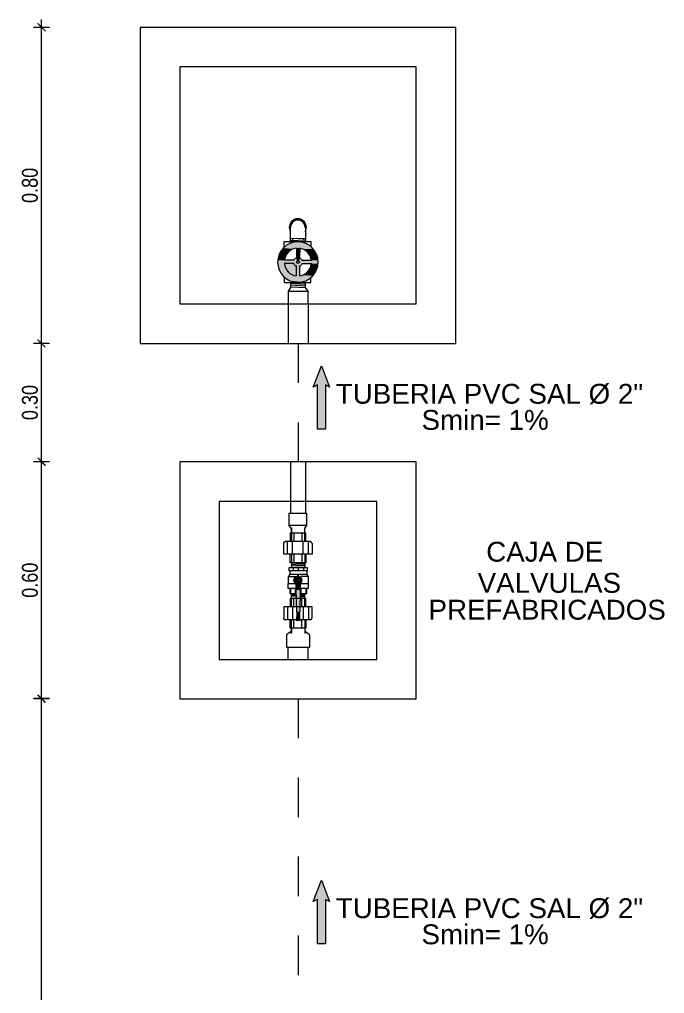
# Model space of a CAD drawing. Header units: metres. Extents: x 0 to 1935, y 0 to 1529.
# Drawn here: x 1866.253 to 1867.889, y 1484.263 to 1486.731 of the extents above; entities that cross this region are included whole.
import ezdxf

# ---------------------------------------------------------------- set-up
doc = ezdxf.new("R2010")
doc.units = ezdxf.units.M
doc.header["$LTSCALE"] = 0.005
doc.linetypes.add('ACAD_ISO03W100', pattern=[30, 12, -18])
doc.linetypes.add('TRAZO_Y_PUNTOX2', pattern=[50.8, 25.4, -12.7, 0, -12.7])
doc.layers.add('-Acero techos', color=252, linetype='Continuous', lineweight=13)
doc.layers.add('FIC-2ES_LINEA DESAGUE', color=6, linetype='TRAZO_Y_PUNTOX2', lineweight=30)
for name, color, linetype in [('A_50_CotasExter', 7, 'Continuous'), ('PDF_Solid Fills', 7, 'Continuous'), ('PDF_Text', 7, 'Continuous')]:
    doc.layers.add(name, color=color, linetype=linetype)
doc.layers.add('PDF_Geometry', color=9, linetype='Continuous', true_color=0x808080)
doc.styles.add('-Arial Narrow', font='ARIALN.TTF')
doc.styles.add('PDF Arial-BoldMT', font='arial.ttf')
doc.dimstyles.new('Esc 1_20n', dxfattribs={"dimscale": 0.02, "dimtxt": 2, "dimasz": 1, "dimexe": 1, "dimexo": 1, "dimgap": 0.45, "dimtad": 1, "dimtoh": 1, "dimzin": 3, "dimdsep": 46, "dimtxsty": '-Arial Narrow', "dimblk": 'ARCHTICK', "dimcen": 1, "dimdle": 1, "dimclrd": 252, "dimclre": 252, "dimclrt": 252, "dimadec": 0, "dimazin": 0, "dimtfac": 1, "dimtix": 1, "dimtmove": 1, "dimatfit": 2, "dimldrblk": 'ARCHTICK', "dimfxl": 1, "dimfxlon": 1, "dimtolj": 2, "dimlwd": 5, "dimlwe": 5, "dimarcsym": 0})

# ---------------------------------------------------------------- blocks, each defined once
blk = doc.blocks.new('_ArchTick')
at = {"color": 0, "linetype": 'ByBlock', "const_width": 0.15}
blk.add_lwpolyline([(-0.5, -0.5), (0.5, 0.5)], dxfattribs=at)
blk = doc.blocks.new('*D271')
at = {"layer": 'A_50_CotasExter', "color": 252, "lineweight": 5, "ltscale": 0.005, "transparency": 16777216}
for p, q in [((1866.3291, 1485.0101), (1866.2891, 1485.0101)), ((1866.3085, 1482.988), (1866.3091, 1485.0301)), ((1866.3286, 1483.008), (1866.2886, 1483.008))]:
    blk.add_line(p, q, dxfattribs=at)
at = {"layer": 'Defpoints', "color": 0, "ltscale": 0.005, "transparency": 16777216}
for p in [(1866.3091, 1485.0101), (1866.9593, 1485.0099), (1866.9588, 1483.0079)]:
    blk.add_point(p, dxfattribs=at)
at = {"layer": 'A_50_CotasExter', "color": 252, "lineweight": 5, "ltscale": 0.005, "transparency": 16777216, "xscale": 0.02, "yscale": 0.02, "zscale": 0.02}
for p, rotation in [((1866.3091, 1485.0101), 89.98483993427523), ((1866.3086, 1483.008), 269.9848399342752)]:
    blk.add_blockref('_ArchTick', p, dxfattribs=dict(at, rotation=rotation))
at = {"layer": 'A_50_CotasExter', "color": 252, "ltscale": 0.005, "transparency": 16777216, "insert": (1866.2792, 1483.6591), "char_height": 0.04, "attachment_point": 5, "rotation": 89.9848, "style": '-Arial Narrow'}
blk.add_mtext('\\A2;2.00', dxfattribs=at)
blk = doc.blocks.new('*D272')
at = {"layer": 'A_50_CotasExter', "color": 252, "lineweight": 5, "ltscale": 0.005, "transparency": 16777216}
for p, q in [((1866.3089, 1484.9899), (1866.3089, 1485.6304)), ((1866.3289, 1485.6104), (1866.2889, 1485.6104)), ((1866.3289, 1485.0099), (1866.2889, 1485.0099))]:
    blk.add_line(p, q, dxfattribs=at)
at = {"layer": 'Defpoints', "color": 0, "ltscale": 0.005, "transparency": 16777216}
for p in [(1866.3089, 1485.6104), (1867.0498, 1485.6104), (1867.3495, 1485.0099)]:
    blk.add_point(p, dxfattribs=at)
at = {"layer": 'A_50_CotasExter', "color": 252, "lineweight": 5, "ltscale": 0.005, "transparency": 16777216, "xscale": 0.02, "yscale": 0.02, "zscale": 0.02}
for p, rotation in [((1866.3089, 1485.6104), 90), ((1866.3089, 1485.0099), 270)]:
    blk.add_blockref('_ArchTick', p, dxfattribs=dict(at, rotation=rotation))
at = {"layer": 'A_50_CotasExter', "color": 252, "ltscale": 0.005, "transparency": 16777216, "insert": (1866.2795, 1485.3101), "char_height": 0.04, "attachment_point": 5, "rotation": 90, "style": '-Arial Narrow'}
blk.add_mtext('\\A2;0.60', dxfattribs=at)
blk = doc.blocks.new('*D273')
at = {"layer": 'A_50_CotasExter', "color": 252, "lineweight": 5, "ltscale": 0.005, "transparency": 16777216}
for p, q in [((1866.3089, 1485.5904), (1866.3089, 1485.9301)), ((1866.3289, 1485.9101), (1866.2889, 1485.9101)), ((1866.3289, 1485.6104), (1866.2889, 1485.6104))]:
    blk.add_line(p, q, dxfattribs=at)
at = {"layer": 'Defpoints', "color": 0, "ltscale": 0.005, "transparency": 16777216}
for p in [(1866.3089, 1485.9101), (1866.9492, 1485.9101), (1867.0498, 1485.6104)]:
    blk.add_point(p, dxfattribs=at)
at = {"layer": 'A_50_CotasExter', "color": 252, "lineweight": 5, "ltscale": 0.005, "transparency": 16777216, "xscale": 0.02, "yscale": 0.02, "zscale": 0.02}
for p, rotation in [((1866.3089, 1485.9101), 90), ((1866.3089, 1485.6104), 270)]:
    blk.add_blockref('_ArchTick', p, dxfattribs=dict(at, rotation=rotation))
at = {"layer": 'A_50_CotasExter', "color": 252, "ltscale": 0.005, "transparency": 16777216, "insert": (1866.2795, 1485.7602), "char_height": 0.04, "attachment_point": 5, "rotation": 90, "style": '-Arial Narrow'}
blk.add_mtext('\\A2;0.30', dxfattribs=at)
blk = doc.blocks.new('*D274')
at = {"layer": 'A_50_CotasExter', "color": 252, "lineweight": 5, "ltscale": 0.005, "transparency": 16777216}
for p, q in [((1866.3289, 1486.7108), (1866.2889, 1486.7108)), ((1866.3089, 1485.8901), (1866.3089, 1486.7308)), ((1866.3289, 1485.9101), (1866.2889, 1485.9101))]:
    blk.add_line(p, q, dxfattribs=at)
at = {"layer": 'Defpoints', "color": 0, "ltscale": 0.005, "transparency": 16777216}
for p in [(1866.3089, 1486.7108), (1866.9492, 1486.7108), (1866.9492, 1485.9101)]:
    blk.add_point(p, dxfattribs=at)
at = {"layer": 'A_50_CotasExter', "color": 252, "lineweight": 5, "ltscale": 0.005, "transparency": 16777216, "xscale": 0.02, "yscale": 0.02, "zscale": 0.02}
for p, rotation in [((1866.3089, 1486.7108), 90), ((1866.3089, 1485.9101), 270)]:
    blk.add_blockref('_ArchTick', p, dxfattribs=dict(at, rotation=rotation))
at = {"layer": 'A_50_CotasExter', "color": 252, "ltscale": 0.005, "transparency": 16777216, "insert": (1866.2795, 1486.3104), "char_height": 0.04, "attachment_point": 5, "rotation": 90, "style": '-Arial Narrow'}
blk.add_mtext('\\A2;0.80', dxfattribs=at)

msp = doc.modelspace()

# ---------------------------------------------------------------- hatches: boundary and pattern name
at = {"layer": '-Acero techos', "lineweight": 5, "ltscale": 0.005, "true_color": 0x105689}
h = msp.add_hatch(color=146, dxfattribs=at)
h.dxf.hatch_style = 1
h.paths.add_polyline_path([(1867.00856, 1485.80474), (1867.00856, 1485.69248), (1867.02868, 1485.69248), (1867.02868, 1485.80474), (1867.03927, 1485.79944), (1867.01915, 1485.85346), (1866.99797, 1485.79944)])
h = msp.add_hatch(color=146, dxfattribs=at)
h.dxf.hatch_style = 1
h.paths.add_polyline_path([(1867.00856, 1484.50147), (1867.00856, 1484.38921), (1867.02868, 1484.38921), (1867.02868, 1484.50147), (1867.03927, 1484.49618), (1867.01915, 1484.55019), (1866.99797, 1484.49618)])

# ---------------------------------------------------------------- linework, layer by layer
at = {"layer": '-Acero techos', "color": 148, "ltscale": 0.005, "true_color": 0x09314e}
for points in [[(1867.00856, 1485.80474), (1866.99797, 1485.79944), (1867.01915, 1485.85346), (1867.03927, 1485.79944), (1867.02868, 1485.80474), (1867.02868, 1485.69248), (1867.00856, 1485.69248)], [(1867.00856, 1484.50147), (1866.99797, 1484.49618), (1867.01915, 1484.55019), (1867.03927, 1484.49618), (1867.02868, 1484.50147), (1867.02868, 1484.38921), (1867.00856, 1484.38921)]]:
    msp.add_lwpolyline(points, close=True, dxfattribs=at)
at = {"layer": 'FIC-2ES_LINEA DESAGUE', "color": 175, "linetype": 'ACAD_ISO03W100', "lineweight": 20, "ltscale": 0.5, "true_color": 0x4554a5}
for p, q in [((1866.93392, 1486.01071), (1866.93392, 1485.9101)), ((1866.98475, 1486.01071), (1866.98475, 1485.9101)), ((1866.94027, 1485.61038), (1866.94027, 1485.50977)), ((1866.9784, 1485.61038), (1866.9784, 1485.50977))]:
    msp.add_line(p, q, dxfattribs=at)
at = {"layer": 'FIC-2ES_LINEA DESAGUE', "color": 175, "lineweight": 20, "ltscale": 0.5, "true_color": 0x4554a5}
for p, q in [((1866.95933, 1485.9101), (1866.95933, 1485.61038)), ((1866.95933, 1485.00989), (1866.95933, 1483.48175))]:
    msp.add_line(p, q, dxfattribs=at)
at = {"layer": 'PDF_Geometry', "color": 251, "lineweight": 9, "true_color": 0x545454}
for points in [[(1867.35966, 1486.71076), (1866.559, 1486.71076), (1866.559, 1485.9101), (1867.35966, 1485.9101)], [(1867.25905, 1486.6112), (1866.65962, 1486.6112), (1866.65962, 1486.01071), (1867.25905, 1486.01071)], [(1866.65962, 1485.61038), (1866.65962, 1485.00989), (1867.25905, 1485.00989), (1867.25905, 1485.61038)], [(1866.75917, 1485.10944), (1867.1595, 1485.10944), (1867.1595, 1485.50977), (1866.75917, 1485.50977)]]:
    msp.add_lwpolyline(points, close=True, dxfattribs=at)
at = {"layer": 'PDF_Geometry', "color": 240, "lineweight": 0, "true_color": 0xff003f}
for points in [[(1866.94027, 1486.16851), (1866.94027, 1486.20452)], [(1866.9784, 1486.20452), (1866.9784, 1486.16851)], [(1866.92438, 1486.15474), (1866.92438, 1486.16851), (1866.99216, 1486.16851), (1866.99216, 1486.1558)], [(1866.94027, 1486.17592), (1866.9784, 1486.17698)], [(1866.94027, 1486.17063), (1866.9784, 1486.17275)], [(1866.94557, 1486.17592), (1866.94557, 1486.17169)], [(1866.97416, 1486.17275), (1866.97416, 1486.17698)], [(1866.9551, 1486.15157), (1866.9551, 1486.12615)], [(1866.9498, 1486.12085), (1866.92438, 1486.12085)], [(1866.9498, 1486.11238), (1866.92438, 1486.11238)], [(1866.9551, 1486.08167), (1866.9551, 1486.10708)], [(1866.96357, 1486.08167), (1866.96357, 1486.10708)], [(1866.96887, 1486.11238), (1866.99428, 1486.11238)], [(1866.92438, 1486.07849), (1866.92438, 1486.06472), (1866.99216, 1486.06472), (1866.99216, 1486.07637)], [(1866.94027, 1486.06472), (1866.94027, 1486.05201), (1866.93392, 1486.04248), (1866.93392, 1486.01071), (1866.98475, 1486.01071), (1866.98475, 1486.04248)], [(1866.93392, 1486.04248), (1866.98475, 1486.04248), (1866.9784, 1486.05201), (1866.9784, 1486.06472)], [(1866.94027, 1486.0626), (1866.9784, 1486.06049)], [(1866.94027, 1486.05837), (1866.9784, 1486.05625)], [(1866.94027, 1486.05307), (1866.9784, 1486.05201)]]:
    msp.add_lwpolyline(points, dxfattribs=at)
msp.add_lwpolyline([(1867.01017, 1486.11611, 0.9996109), (1866.90744, 1486.11611, 0.9996109)], format="xyb", close=True, dxfattribs=at)
msp.add_lwpolyline([(1866.96357, 1486.15157), (1866.96337, 1486.12622, -0.183016), (1866.96887, 1486.12085), (1866.99428, 1486.12085)], format="xyb", dxfattribs=at)
msp.add_lwpolyline([(1866.96251, 1486.11662), (1866.96251, 1486.1145), (1866.95933, 1486.11238), (1866.95616, 1486.1145), (1866.95616, 1486.11662), (1866.95616, 1486.11767), (1866.95933, 1486.11979), (1866.96251, 1486.11767)], close=True, dxfattribs=at)
at = {"layer": 'PDF_Geometry', "color": 202, "lineweight": 9, "true_color": 0xa500dd}
for points in [[(1866.94027, 1485.50977), (1866.94027, 1485.47905)], [(1866.9784, 1485.50977), (1866.9784, 1485.47905)], [(1866.97628, 1485.42928), (1866.97628, 1485.44093), (1866.98157, 1485.4494), (1866.98157, 1485.47905), (1866.93603, 1485.47905), (1866.93603, 1485.4494)], [(1866.94239, 1485.44305), (1866.94239, 1485.42928), (1866.94239, 1485.44093), (1866.93603, 1485.4494), (1866.98157, 1485.4494)], [(1866.97946, 1485.4081), (1866.97946, 1485.42928), (1866.93921, 1485.42928), (1866.93921, 1485.4081)], [(1866.94239, 1485.42928), (1866.94239, 1485.4081)], [(1866.94874, 1485.42928), (1866.94874, 1485.4081)], [(1866.96887, 1485.42928), (1866.96887, 1485.4081)], [(1866.97628, 1485.4081), (1866.97628, 1485.42928), (1866.97628, 1485.44305)], [(1866.99534, 1485.40386), (1866.99534, 1485.37632), (1866.92332, 1485.37632), (1866.92332, 1485.40386)], [(1866.99111, 1485.4081), (1866.9265, 1485.4081)], [(1866.93286, 1485.37632), (1866.93286, 1485.4081)], [(1866.94557, 1485.37632), (1866.94557, 1485.4081)], [(1866.97204, 1485.37632), (1866.97204, 1485.4081)], [(1866.98581, 1485.37632), (1866.98581, 1485.4081)], [(1866.97946, 1485.37632), (1866.97946, 1485.35408), (1866.93921, 1485.35408), (1866.93921, 1485.37632)], [(1866.94239, 1485.37632), (1866.94239, 1485.35408), (1866.94239, 1485.34243)], [(1866.94874, 1485.37632), (1866.94874, 1485.35408)], [(1866.96887, 1485.37632), (1866.96887, 1485.35408)], [(1866.97628, 1485.37632), (1866.97628, 1485.35408), (1866.97628, 1485.34243)], [(1866.93709, 1485.33396), (1866.93815, 1485.3329), (1866.93815, 1485.32549), (1866.93497, 1485.31913)], [(1866.97628, 1485.34561), (1866.94133, 1485.34667)], [(1866.97628, 1485.35091), (1866.94239, 1485.35303)], [(1866.97628, 1485.34773), (1866.94239, 1485.34985)], [(1866.94662, 1485.34243), (1866.94662, 1485.33396)], [(1866.95933, 1485.34243), (1866.95933, 1485.33396)], [(1866.9731, 1485.34243), (1866.9731, 1485.33396)], [(1866.98263, 1485.33396), (1866.98157, 1485.3329), (1866.98157, 1485.32549), (1866.98475, 1485.31913), (1866.98475, 1485.30219)], [(1866.95404, 1485.28948), (1866.93392, 1485.28948), (1866.93392, 1485.30219), (1866.93497, 1485.30219), (1866.93497, 1485.31913), (1866.95404, 1485.31913)], [(1866.93815, 1485.32549), (1866.98157, 1485.32549)], [(1866.96039, 1485.32019), (1866.96039, 1485.32337), (1866.95827, 1485.32337), (1866.95827, 1485.32019)], [(1866.98475, 1485.31913), (1866.96569, 1485.31913)], [(1866.93392, 1485.30219), (1866.93497, 1485.30219), (1866.95404, 1485.30219)], [(1866.93815, 1485.28948), (1866.93815, 1485.27677), (1866.95404, 1485.27677)], [(1866.94027, 1485.28948), (1866.94027, 1485.27677)], [(1866.95192, 1485.28948), (1866.95192, 1485.27677)], [(1866.96463, 1485.30325), (1866.95298, 1485.30325)], [(1866.95404, 1485.30325), (1866.95404, 1485.2863), (1866.9551, 1485.23017)], [(1866.96569, 1485.2863), (1866.95404, 1485.2863)], [(1866.96463, 1485.23017), (1866.96569, 1485.2863), (1866.96569, 1485.30325)], [(1866.96569, 1485.27677), (1866.98157, 1485.27677), (1866.98157, 1485.28948)], [(1866.96675, 1485.28948), (1866.96675, 1485.27677)], [(1866.97946, 1485.28948), (1866.97946, 1485.27677)], [(1866.98475, 1485.30219), (1866.98475, 1485.30219)], [(1866.97946, 1485.24288), (1866.97946, 1485.26406), (1866.93921, 1485.26406), (1866.93921, 1485.24288)], [(1866.94239, 1485.26618), (1866.94239, 1485.27677)], [(1866.94239, 1485.24288), (1866.94239, 1485.26406), (1866.94239, 1485.27465), (1866.95404, 1485.27465)], [(1866.95404, 1485.27148), (1866.94239, 1485.27254)], [(1866.95404, 1485.26936), (1866.94239, 1485.26936)], [(1866.94874, 1485.24288), (1866.94874, 1485.26406)], [(1866.97628, 1485.27359), (1866.96569, 1485.27359)], [(1866.97628, 1485.27042), (1866.96569, 1485.27148)], [(1866.97628, 1485.2683), (1866.96569, 1485.2683)], [(1866.96887, 1485.24288), (1866.96887, 1485.26406)], [(1866.97628, 1485.24288), (1866.97628, 1485.26406), (1866.97628, 1485.27677)], [(1866.99534, 1485.21429), (1866.99534, 1485.24288), (1866.92332, 1485.24288), (1866.92332, 1485.21429)], [(1866.93286, 1485.24288), (1866.93286, 1485.21005)], [(1866.94557, 1485.24288), (1866.94557, 1485.21005)], [(1866.97204, 1485.24288), (1866.97204, 1485.21005)], [(1866.98581, 1485.24288), (1866.98581, 1485.21005)], [(1866.99111, 1485.21005), (1866.9265, 1485.21005)], [(1866.97946, 1485.21005), (1866.97946, 1485.18887), (1866.93921, 1485.18887), (1866.93921, 1485.21005)], [(1866.94239, 1485.18887), (1866.94239, 1485.21005)], [(1866.94874, 1485.18887), (1866.94874, 1485.21005)], [(1866.96887, 1485.18887), (1866.96887, 1485.21005)], [(1866.97628, 1485.21005), (1866.97628, 1485.18887), (1866.97628, 1485.1751)], [(1866.94239, 1485.18146), (1866.92968, 1485.17192), (1866.92968, 1485.14015), (1866.98899, 1485.14015), (1866.98899, 1485.17086), (1866.97628, 1485.18146)], [(1866.94239, 1485.1751), (1866.94239, 1485.18887), (1866.94239, 1485.17722)], [(1866.93392, 1485.10944), (1866.93392, 1485.14015)], [(1866.98475, 1485.10944), (1866.98475, 1485.14015)]]:
    msp.add_lwpolyline(points, dxfattribs=at)
for points in [[(1866.93815, 1485.33396), (1866.93709, 1485.33396), (1866.93709, 1485.34243), (1866.98263, 1485.34243), (1866.98263, 1485.33396), (1866.98157, 1485.33396)], [(1866.95933, 1485.30431), (1866.96569, 1485.30749), (1866.96569, 1485.31384), (1866.95933, 1485.31702), (1866.95404, 1485.31384), (1866.95404, 1485.30749)]]:
    msp.add_lwpolyline(points, close=True, dxfattribs=at)
msp.add_lwpolyline([(1866.95277, 1485.30208, -3.0000228), (1866.96463, 1485.30219), (1866.98475, 1485.30219), (1866.98475, 1485.28948), (1866.96569, 1485.28948)], format="xyb", dxfattribs=at)
at = {"layer": 'PDF_Geometry', "color": 202, "lineweight": 0, "true_color": 0xa500dd}
for points in [[(1866.9498, 1485.31278), (1866.95298, 1485.31278), (1866.9498, 1485.31278)], [(1866.95192, 1485.31702), (1866.95722, 1485.31702), (1866.95192, 1485.31702)], [(1866.95192, 1485.31702), (1866.95827, 1485.31702), (1866.95192, 1485.31702)], [(1866.95192, 1485.30431), (1866.96675, 1485.30431), (1866.95192, 1485.30431)], [(1866.95192, 1485.30431), (1866.95933, 1485.30431), (1866.95192, 1485.30431)], [(1866.95192, 1485.30431), (1866.95827, 1485.30431), (1866.95192, 1485.30431)]]:
    msp.add_lwpolyline(points, dxfattribs=at)
at = {"layer": 'PDF_Geometry', "color": 202, "lineweight": 9, "true_color": 0xa500dd}
for radius in [0.00688, 0.00477, 0.00371, 0.00265]:
    msp.add_circle((1866.9588, 1485.31013), radius, dxfattribs=at)
at = {"layer": 'PDF_Geometry', "color": 240, "lineweight": 0, "true_color": 0xff003f}
for centre, radius, start, end in [((1866.9588, 1486.20399), 0.02171, 330.76487, 209.23513), ((1866.9588, 1486.20399), 0.01853, 359.99977, 180.00023), ((1866.9588, 1486.11609), 0.01112, 114.26013, 155.74519), ((1866.9588, 1486.11608), 0.01112, 204.25481, 245.73987), ((1866.95881, 1486.11608), 0.01112, 294.26013, 335.74519)]:
    msp.add_arc(centre, radius, start, end, dxfattribs=at)
at = {"layer": 'PDF_Geometry', "color": 202, "lineweight": 9, "true_color": 0xa500dd}
for centre, start, end in [((1866.92597, 1485.40333), 90.00284, 179.99716), ((1866.99058, 1485.40333), 0.00284, 89.99716), ((1866.92597, 1485.21376), 180.00284, 269.99716), ((1866.99058, 1485.21376), 270.00284, 359.99716)]:
    msp.add_arc(centre, 0.00371, start, end, dxfattribs=at)
at = {"layer": 'PDF_Geometry', "color": 240, "lineweight": 0, "true_color": 0xff003f}
for points in [[(1866.95444, 1486.15128), (1866.93889, 1486.14923), (1866.92665, 1486.13661), (1866.92466, 1486.12059)], [(1866.99295, 1486.12059), (1866.99096, 1486.13661), (1866.97872, 1486.14923), (1866.96317, 1486.15128)], [(1866.92466, 1486.11158), (1866.92665, 1486.09556), (1866.93889, 1486.08294), (1866.95444, 1486.08089)], [(1866.96317, 1486.08089), (1866.97872, 1486.08294), (1866.99096, 1486.09556), (1866.99295, 1486.11158)]]:
    msp.add_open_spline(points, degree=3, dxfattribs=at)
at = {"layer": 'PDF_Solid Fills', "color": 240, "true_color": 0xff003f, "transparency": 33554559}
for points in [[(1866.96887, 1486.16745), (1866.94874, 1486.16745), (1866.95933, 1486.16851)], [(1866.91273, 1486.13886), (1866.9318, 1486.13886), (1866.91485, 1486.14309)], [(1866.91485, 1486.14309), (1866.93709, 1486.14309), (1866.91591, 1486.14521)], [(1866.9318, 1486.13886), (1866.91485, 1486.14309), (1866.93709, 1486.14309)], [(1866.91591, 1486.14521), (1866.93921, 1486.14521), (1866.91803, 1486.14733)], [(1866.93709, 1486.14309), (1866.91591, 1486.14521), (1866.93921, 1486.14521)], [(1866.91803, 1486.14733), (1866.94239, 1486.14733), (1866.92015, 1486.14945)], [(1866.93921, 1486.14521), (1866.91803, 1486.14733), (1866.94239, 1486.14733)], [(1866.92015, 1486.14945), (1866.94874, 1486.14945), (1866.92121, 1486.15157)], [(1866.94239, 1486.14733), (1866.92015, 1486.14945), (1866.94874, 1486.14945)], [(1866.92121, 1486.15157), (1866.99746, 1486.15157), (1866.92227, 1486.15262)], [(1866.94874, 1486.14945), (1866.92121, 1486.15157), (1866.9551, 1486.15157)], [(1866.92227, 1486.15262), (1866.99534, 1486.15262), (1866.93074, 1486.15898)], [(1866.99746, 1486.15157), (1866.92227, 1486.15262), (1866.99534, 1486.15262)], [(1866.93074, 1486.15898), (1866.98793, 1486.15898), (1866.93921, 1486.16427)], [(1866.99534, 1486.15262), (1866.93074, 1486.15898), (1866.98793, 1486.15898)], [(1866.97946, 1486.16427), (1866.93921, 1486.16427), (1866.94874, 1486.16745)], [(1866.98793, 1486.15898), (1866.93921, 1486.16427), (1866.97946, 1486.16427)], [(1866.97946, 1486.16427), (1866.96887, 1486.16745), (1866.94874, 1486.16745)], [(1866.9551, 1486.14945), (1866.96357, 1486.14945), (1866.9551, 1486.15157)], [(1866.96357, 1486.14945), (1866.9551, 1486.15157), (1866.96357, 1486.15157)], [(1866.9551, 1486.12085), (1866.96357, 1486.12085), (1866.9551, 1486.14945)], [(1866.96357, 1486.12085), (1866.9551, 1486.14945), (1866.96357, 1486.14945)], [(1866.96992, 1486.14945), (1866.99852, 1486.14945), (1866.96357, 1486.15157)], [(1866.99852, 1486.14945), (1866.96357, 1486.15157), (1866.99746, 1486.15157)], [(1866.97628, 1486.14733), (1867.00064, 1486.14733), (1866.96992, 1486.14945)], [(1867.00064, 1486.14733), (1866.96992, 1486.14945), (1866.99852, 1486.14945)], [(1866.9784, 1486.14521), (1867.00276, 1486.14521), (1866.97628, 1486.14733)], [(1867.00276, 1486.14521), (1866.97628, 1486.14733), (1867.00064, 1486.14733)], [(1866.98157, 1486.14309), (1867.00381, 1486.14309), (1866.9784, 1486.14521)], [(1867.00381, 1486.14309), (1866.9784, 1486.14521), (1867.00276, 1486.14521)], [(1866.98581, 1486.13886), (1867.00593, 1486.13886), (1866.98157, 1486.14309)], [(1867.00593, 1486.13886), (1866.98157, 1486.14309), (1867.00381, 1486.14309)], [(1866.90744, 1486.12085), (1866.92438, 1486.12085), (1866.9085, 1486.12615)], [(1866.90744, 1486.11979), (1867.01017, 1486.11979), (1866.90744, 1486.12085)], [(1867.01017, 1486.11979), (1866.90744, 1486.12085), (1867.01017, 1486.12085)], [(1866.90744, 1486.11767), (1866.95616, 1486.11767), (1866.90744, 1486.11979)], [(1866.95616, 1486.11767), (1866.90744, 1486.11979), (1866.95933, 1486.11979)], [(1866.9085, 1486.12721), (1866.92544, 1486.12721), (1866.91062, 1486.13356)], [(1866.9085, 1486.12615), (1866.92544, 1486.12615), (1866.9085, 1486.12721)], [(1866.92544, 1486.12615), (1866.9085, 1486.12721), (1866.92544, 1486.12721)], [(1866.92438, 1486.12085), (1866.9085, 1486.12615), (1866.92544, 1486.12615)], [(1866.91062, 1486.13356), (1866.92862, 1486.13356), (1866.91168, 1486.13674)], [(1866.92544, 1486.12721), (1866.91062, 1486.13356), (1866.92862, 1486.13356)], [(1866.91168, 1486.13674), (1866.93074, 1486.13674), (1866.91273, 1486.13886)], [(1866.92862, 1486.13356), (1866.91168, 1486.13674), (1866.93074, 1486.13674)], [(1866.93074, 1486.13674), (1866.91273, 1486.13886), (1866.9318, 1486.13886)], [(1866.96251, 1486.11767), (1867.01123, 1486.11767), (1866.95933, 1486.11979)], [(1867.01123, 1486.11767), (1866.95933, 1486.11979), (1867.01017, 1486.11979)], [(1866.98793, 1486.13674), (1867.00699, 1486.13674), (1866.98581, 1486.13886)], [(1867.00699, 1486.13674), (1866.98581, 1486.13886), (1867.00593, 1486.13886)], [(1866.99005, 1486.13356), (1867.00805, 1486.13356), (1866.98793, 1486.13674)], [(1867.00805, 1486.13356), (1866.98793, 1486.13674), (1867.00699, 1486.13674)], [(1866.99216, 1486.12721), (1867.01017, 1486.12721), (1866.99005, 1486.13356)], [(1867.01017, 1486.12721), (1866.99005, 1486.13356), (1867.00805, 1486.13356)], [(1866.99216, 1486.12615), (1867.01017, 1486.12615), (1866.99216, 1486.12721)], [(1867.01017, 1486.12615), (1866.99216, 1486.12721), (1867.01017, 1486.12721)], [(1866.99428, 1486.12085), (1867.01017, 1486.12085), (1866.99216, 1486.12615)], [(1867.01017, 1486.12085), (1866.99216, 1486.12615), (1867.01017, 1486.12615)], [(1866.90744, 1486.11662), (1866.95616, 1486.11662), (1866.90744, 1486.11767)], [(1866.95616, 1486.11662), (1866.90744, 1486.11767), (1866.95616, 1486.11767)], [(1866.90744, 1486.1145), (1866.95616, 1486.1145), (1866.90744, 1486.11662)], [(1866.95616, 1486.1145), (1866.90744, 1486.11662), (1866.95616, 1486.11662)], [(1866.90744, 1486.11238), (1866.95933, 1486.11238), (1866.90744, 1486.1145)], [(1866.95933, 1486.11238), (1866.90744, 1486.1145), (1866.95616, 1486.1145)], [(1866.9085, 1486.10603), (1866.96357, 1486.10603), (1866.90744, 1486.11238)], [(1866.96357, 1486.10603), (1866.90744, 1486.11238), (1866.96357, 1486.11238)], [(1867.01017, 1486.11238), (1866.90744, 1486.11238), (1866.90744, 1486.11238)], [(1866.90744, 1486.11238), (1866.90744, 1486.11238), (1867.01017, 1486.11238)], [(1866.91168, 1486.09649), (1866.96357, 1486.09649), (1866.9085, 1486.10603)], [(1866.96357, 1486.09649), (1866.9085, 1486.10603), (1866.96357, 1486.10603)], [(1866.91591, 1486.08802), (1866.96357, 1486.08802), (1866.91168, 1486.09649)], [(1866.96357, 1486.08802), (1866.91168, 1486.09649), (1866.96357, 1486.09649)], [(1866.95933, 1486.11238), (1867.01017, 1486.11238), (1866.96251, 1486.1145)], [(1866.96251, 1486.11662), (1867.01123, 1486.11662), (1866.96251, 1486.11767)], [(1867.01123, 1486.11662), (1866.96251, 1486.11767), (1867.01123, 1486.11767)], [(1866.96251, 1486.1145), (1867.01123, 1486.1145), (1866.96251, 1486.11662)], [(1867.01123, 1486.1145), (1866.96251, 1486.11662), (1867.01123, 1486.11662)], [(1867.01017, 1486.11238), (1866.96251, 1486.1145), (1867.01123, 1486.1145)], [(1866.98157, 1486.08908), (1867.00381, 1486.08908), (1866.98581, 1486.09438)], [(1866.98581, 1486.09438), (1867.00593, 1486.09438), (1866.98793, 1486.09649)], [(1867.00381, 1486.08908), (1866.98581, 1486.09438), (1867.00593, 1486.09438)], [(1866.98793, 1486.09649), (1867.00699, 1486.09649), (1866.99005, 1486.09967)], [(1867.00593, 1486.09438), (1866.98793, 1486.09649), (1867.00699, 1486.09649)], [(1866.99005, 1486.09967), (1867.00805, 1486.09967), (1866.99216, 1486.10603)], [(1867.00699, 1486.09649), (1866.99005, 1486.09967), (1867.00805, 1486.09967)], [(1866.99216, 1486.10603), (1867.01017, 1486.10603), (1866.99428, 1486.11238)], [(1867.00805, 1486.09967), (1866.99216, 1486.10603), (1867.01017, 1486.10603)], [(1867.01017, 1486.10603), (1866.99216, 1486.10603), (1866.99216, 1486.10603)], [(1866.99216, 1486.10603), (1866.99216, 1486.10603), (1867.01017, 1486.10603)], [(1867.01017, 1486.10603), (1866.99428, 1486.11238), (1867.01017, 1486.11238)], [(1866.92121, 1486.08167), (1866.96357, 1486.08167), (1866.91591, 1486.08802)], [(1866.96357, 1486.08167), (1866.91591, 1486.08802), (1866.96357, 1486.08802)], [(1866.92227, 1486.07955), (1866.99534, 1486.07955), (1866.92121, 1486.08167)], [(1866.99534, 1486.07955), (1866.92121, 1486.08167), (1866.99746, 1486.08167)], [(1866.93074, 1486.07319), (1866.98793, 1486.07319), (1866.92227, 1486.07955)], [(1866.98793, 1486.07319), (1866.92227, 1486.07955), (1866.99534, 1486.07955)], [(1866.93921, 1486.06896), (1866.97946, 1486.06896), (1866.93074, 1486.07319)], [(1866.97946, 1486.06896), (1866.93074, 1486.07319), (1866.98793, 1486.07319)], [(1866.94874, 1486.06578), (1866.96887, 1486.06578), (1866.93921, 1486.06896)], [(1866.96887, 1486.06578), (1866.93921, 1486.06896), (1866.97946, 1486.06896)], [(1866.96357, 1486.08167), (1866.99746, 1486.08167), (1866.96992, 1486.08273)], [(1866.96992, 1486.08273), (1866.99852, 1486.08273), (1866.97628, 1486.0859)], [(1866.99746, 1486.08167), (1866.96992, 1486.08273), (1866.99852, 1486.08273)], [(1866.97628, 1486.0859), (1867.00064, 1486.0859), (1866.9784, 1486.08802)], [(1866.99852, 1486.08273), (1866.97628, 1486.0859), (1867.00064, 1486.0859)], [(1866.9784, 1486.08802), (1867.00276, 1486.08802), (1866.98157, 1486.08908)], [(1867.00064, 1486.0859), (1866.9784, 1486.08802), (1867.00276, 1486.08802)], [(1867.00276, 1486.08802), (1866.98157, 1486.08908), (1867.00381, 1486.08908)], [(1866.95933, 1486.06472), (1866.94874, 1486.06578), (1866.96887, 1486.06578)]]:
    msp.add_solid(points, dxfattribs=at)
at = {"layer": 'PDF_Solid Fills', "color": 202, "true_color": 0xa500dd, "transparency": 33554559}
for points in [[(1866.9498, 1485.31384), (1866.95404, 1485.31384), (1866.95086, 1485.3149)], [(1866.9498, 1485.31278), (1866.95404, 1485.31278), (1866.9498, 1485.31384)], [(1866.95404, 1485.31278), (1866.9498, 1485.31384), (1866.95404, 1485.31384)], [(1866.9498, 1485.31172), (1866.95298, 1485.31172), (1866.9498, 1485.31278)], [(1866.95298, 1485.31172), (1866.9498, 1485.31278), (1866.95298, 1485.31278)], [(1866.95298, 1485.31278), (1866.9498, 1485.31278), (1866.95404, 1485.31278)], [(1866.9498, 1485.31066), (1866.95298, 1485.31066), (1866.9498, 1485.31172)], [(1866.95298, 1485.31066), (1866.9498, 1485.31172), (1866.95298, 1485.31172)], [(1866.9498, 1485.3096), (1866.95298, 1485.3096), (1866.9498, 1485.31066)], [(1866.95298, 1485.3096), (1866.9498, 1485.31066), (1866.95298, 1485.31066)], [(1866.9498, 1485.30854), (1866.95298, 1485.30854), (1866.9498, 1485.3096)], [(1866.95298, 1485.30854), (1866.9498, 1485.3096), (1866.95298, 1485.3096)], [(1866.95298, 1485.3096), (1866.9498, 1485.3096), (1866.9498, 1485.3096)], [(1866.9498, 1485.3096), (1866.9498, 1485.3096), (1866.95298, 1485.3096)], [(1866.9498, 1485.30749), (1866.95404, 1485.30749), (1866.9498, 1485.30854)], [(1866.95404, 1485.30749), (1866.9498, 1485.30854), (1866.95298, 1485.30854)], [(1866.9498, 1485.30749), (1866.9498, 1485.30749), (1866.95404, 1485.30749)], [(1866.9498, 1485.30749), (1866.95404, 1485.30749), (1866.95086, 1485.30749)], [(1866.95086, 1485.3149), (1866.95404, 1485.3149), (1866.95086, 1485.31596)], [(1866.95404, 1485.3149), (1866.95086, 1485.31596), (1866.9551, 1485.31596)], [(1866.95086, 1485.31596), (1866.9551, 1485.31596), (1866.95192, 1485.31596)], [(1866.95404, 1485.31384), (1866.95086, 1485.3149), (1866.95404, 1485.3149)], [(1866.95404, 1485.3149), (1866.95086, 1485.3149), (1866.95086, 1485.3149)], [(1866.95086, 1485.3149), (1866.95086, 1485.3149), (1866.95404, 1485.3149)], [(1866.95086, 1485.30643), (1866.95404, 1485.30643), (1866.95086, 1485.30749)], [(1866.95404, 1485.30643), (1866.95086, 1485.30749), (1866.95404, 1485.30749)], [(1866.95086, 1485.30537), (1866.9551, 1485.30537), (1866.95086, 1485.30643)], [(1866.9551, 1485.30537), (1866.95086, 1485.30643), (1866.95404, 1485.30643)], [(1866.95192, 1485.30537), (1866.95616, 1485.30537), (1866.95086, 1485.30537)], [(1866.95616, 1485.30537), (1866.95086, 1485.30537), (1866.9551, 1485.30537)], [(1866.9551, 1485.30537), (1866.95086, 1485.30537), (1866.95086, 1485.30537)], [(1866.95086, 1485.30537), (1866.95086, 1485.30537), (1866.9551, 1485.30537)], [(1866.95192, 1485.31702), (1866.96675, 1485.31702), (1866.95298, 1485.31808)], [(1866.95192, 1485.31596), (1866.95616, 1485.31596), (1866.95192, 1485.31702)], [(1866.95616, 1485.31596), (1866.95192, 1485.31702), (1866.95722, 1485.31702)], [(1866.95722, 1485.31702), (1866.95192, 1485.31702), (1866.95827, 1485.31702)], [(1866.95827, 1485.31702), (1866.95192, 1485.31702), (1866.95933, 1485.31702)], [(1866.9551, 1485.31596), (1866.95192, 1485.31596), (1866.95616, 1485.31596)], [(1866.95616, 1485.31596), (1866.95192, 1485.31596), (1866.95192, 1485.31596)], [(1866.95192, 1485.31596), (1866.95192, 1485.31596), (1866.95616, 1485.31596)], [(1866.95192, 1485.30431), (1866.95722, 1485.30431), (1866.95192, 1485.30537)], [(1866.95722, 1485.30431), (1866.95192, 1485.30537), (1866.95616, 1485.30537)], [(1866.95404, 1485.30325), (1866.96569, 1485.30325), (1866.95192, 1485.30431)], [(1866.96569, 1485.30325), (1866.95192, 1485.30431), (1866.96675, 1485.30431)], [(1866.96675, 1485.30431), (1866.95192, 1485.30431), (1866.95192, 1485.30431)], [(1866.95933, 1485.30431), (1866.95192, 1485.30431), (1866.95827, 1485.30431)], [(1866.95827, 1485.30431), (1866.95192, 1485.30431), (1866.95722, 1485.30431)], [(1866.95298, 1485.31808), (1866.96675, 1485.31808), (1866.95404, 1485.31913)], [(1866.96675, 1485.31702), (1866.95298, 1485.31808), (1866.96675, 1485.31808)], [(1866.95404, 1485.31913), (1866.96463, 1485.31913), (1866.95616, 1485.32019)], [(1866.96675, 1485.31808), (1866.95404, 1485.31913), (1866.96463, 1485.31913)], [(1866.96463, 1485.31913), (1866.95616, 1485.32019), (1866.96357, 1485.32019)], [(1866.96357, 1485.32019), (1866.95616, 1485.32019), (1866.95827, 1485.32019)], [(1866.96357, 1485.32019), (1866.96145, 1485.32019), (1866.95827, 1485.32019)], [(1866.96145, 1485.32019), (1866.95827, 1485.32019), (1866.95933, 1485.32019)], [(1866.95933, 1485.31702), (1866.95933, 1485.31702), (1866.96675, 1485.31702)], [(1866.95933, 1485.31702), (1866.96675, 1485.31702), (1866.96145, 1485.31702)], [(1866.96145, 1485.30431), (1866.96675, 1485.30431), (1866.95933, 1485.30431)], [(1866.96251, 1485.31702), (1866.96781, 1485.31702), (1866.96145, 1485.31702)], [(1866.96781, 1485.31702), (1866.96145, 1485.31702), (1866.96675, 1485.31702)], [(1866.96145, 1485.30431), (1866.96145, 1485.30431), (1866.96675, 1485.30431)], [(1866.96145, 1485.30431), (1866.96675, 1485.30431), (1866.96251, 1485.30431)], [(1866.96357, 1485.31596), (1866.96781, 1485.31596), (1866.96251, 1485.31702)], [(1866.96781, 1485.31596), (1866.96251, 1485.31702), (1866.96781, 1485.31702)], [(1866.96251, 1485.30431), (1866.96781, 1485.30431), (1866.96357, 1485.30537)], [(1866.96675, 1485.30431), (1866.96251, 1485.30431), (1866.96781, 1485.30431)], [(1866.96357, 1485.31596), (1866.96357, 1485.31596), (1866.96781, 1485.31596)], [(1866.96357, 1485.31596), (1866.96781, 1485.31596), (1866.96463, 1485.31596)], [(1866.96781, 1485.31596), (1866.96357, 1485.31596), (1866.96357, 1485.31596)], [(1866.96357, 1485.31596), (1866.96357, 1485.31596), (1866.96781, 1485.31596)], [(1866.96781, 1485.30431), (1866.96357, 1485.30537), (1866.96781, 1485.30537)], [(1866.96781, 1485.30537), (1866.96357, 1485.30537), (1866.96357, 1485.30537)], [(1866.96357, 1485.30537), (1866.96357, 1485.30537), (1866.96781, 1485.30537)], [(1866.96357, 1485.30537), (1866.96781, 1485.30537), (1866.96463, 1485.30537)], [(1866.96463, 1485.3149), (1866.96887, 1485.3149), (1866.96463, 1485.31596)], [(1866.96887, 1485.3149), (1866.96463, 1485.31596), (1866.96781, 1485.31596)], [(1866.96569, 1485.31384), (1866.96887, 1485.31384), (1866.96463, 1485.3149)], [(1866.96887, 1485.31384), (1866.96463, 1485.3149), (1866.96887, 1485.3149)], [(1866.96887, 1485.3149), (1866.96463, 1485.3149), (1866.96463, 1485.3149)], [(1866.96463, 1485.3149), (1866.96463, 1485.3149), (1866.96887, 1485.3149)], [(1866.96463, 1485.30643), (1866.96887, 1485.30643), (1866.96569, 1485.30749)], [(1866.96463, 1485.30537), (1866.96887, 1485.30537), (1866.96463, 1485.30643)], [(1866.96887, 1485.30537), (1866.96463, 1485.30643), (1866.96887, 1485.30643)], [(1866.96781, 1485.30537), (1866.96463, 1485.30537), (1866.96887, 1485.30537)], [(1866.96569, 1485.31278), (1866.96992, 1485.31278), (1866.96569, 1485.31384)], [(1866.96992, 1485.31278), (1866.96569, 1485.31384), (1866.96887, 1485.31384)], [(1866.96675, 1485.31172), (1866.96992, 1485.31172), (1866.96569, 1485.31278)], [(1866.96992, 1485.31172), (1866.96569, 1485.31278), (1866.96992, 1485.31278)], [(1866.96992, 1485.31278), (1866.96569, 1485.31278), (1866.96569, 1485.31278)], [(1866.96569, 1485.31278), (1866.96569, 1485.31278), (1866.96992, 1485.31278)], [(1866.96569, 1485.30854), (1866.96992, 1485.30854), (1866.96569, 1485.3096)], [(1866.96992, 1485.30854), (1866.96569, 1485.3096), (1866.96992, 1485.3096)], [(1866.96675, 1485.3096), (1866.96992, 1485.3096), (1866.96569, 1485.3096)], [(1866.96569, 1485.30749), (1866.96887, 1485.30749), (1866.96569, 1485.30854)], [(1866.96887, 1485.30749), (1866.96569, 1485.30854), (1866.96992, 1485.30854)], [(1866.96887, 1485.30643), (1866.96569, 1485.30749), (1866.96887, 1485.30749)], [(1866.96887, 1485.30749), (1866.96569, 1485.30749), (1866.96569, 1485.30749)], [(1866.96569, 1485.30749), (1866.96569, 1485.30749), (1866.96887, 1485.30749)], [(1866.96675, 1485.31066), (1866.96992, 1485.31066), (1866.96675, 1485.31172)], [(1866.96992, 1485.31066), (1866.96675, 1485.31172), (1866.96992, 1485.31172)], [(1866.96675, 1485.3096), (1866.96992, 1485.3096), (1866.96675, 1485.31066)], [(1866.96992, 1485.3096), (1866.96675, 1485.31066), (1866.96992, 1485.31066)], [(1866.96675, 1485.3096), (1866.96675, 1485.3096), (1866.96992, 1485.3096)], [(1866.95404, 1485.2863), (1866.96569, 1485.2863), (1866.95404, 1485.30325)], [(1866.96569, 1485.2863), (1866.95404, 1485.30325), (1866.96569, 1485.30325)], [(1866.9551, 1485.23017), (1866.96463, 1485.23017), (1866.95404, 1485.2863)], [(1866.96463, 1485.23017), (1866.95404, 1485.2863), (1866.96569, 1485.2863)], [(1866.95404, 1485.20687), (1866.96569, 1485.20687), (1866.9551, 1485.23017)], [(1866.96569, 1485.20687), (1866.9551, 1485.23017), (1866.96463, 1485.23017)]]:
    msp.add_solid(points, dxfattribs=at)

# ---------------------------------------------------------------- texts
at = {"layer": 'PDF_Text', "style": 'PDF Arial-BoldMT'}
for s, height, p in [('CAJA DE', 0.050341, (1867.43646, 1485.35711)), ('VALVULAS', 0.050341, (1867.41472, 1485.27834)), ('PREFABRICADOS', 0.0503406, (1867.2901, 1485.21027))]:
    msp.add_text(s, height=height, dxfattribs=at).set_placement(p)
at = {"layer": 'PDF_Text', "attachment_point": 6, "style": 'PDF Arial-BoldMT'}
for s, insert, char_height in [('TUBERIA PVC SAL Ø 2"', (1867.8343, 1485.78151), 0.0503406), ('Smin= 1%', (1867.59486, 1485.71592), 0.050341), ('TUBERIA PVC SAL Ø 2"', (1867.8343, 1484.47824), 0.0503406), ('Smin= 1%', (1867.59486, 1484.41265), 0.050341)]:
    msp.add_mtext(s, dxfattribs=dict(at, insert=insert, char_height=char_height))

# ---------------------------------------------------------------- dimensions: what is measured, and where the dimension line sits
at = {"layer": 'A_50_CotasExter', "color": 18, "ltscale": 0.005, "true_color": 0x000000}
for base, p1, p2, picture, middle in [((1866.3089, 1486.71076), (1866.94918, 1485.9101), (1866.94918, 1486.71076), '*D274', (1866.27947, 1486.31043)), ((1866.3089, 1485.9101), (1867.04979, 1485.61038), (1866.94918, 1485.9101), '*D273', (1866.27947, 1485.76024)), ((1866.3089, 1485.61038), (1867.34951, 1485.00989), (1867.04979, 1485.61038), '*D272', (1866.27947, 1485.31013))]:
    dim = msp.add_linear_dim(base=base, p1=p1, p2=p2, angle=270, dimstyle='Esc 1_20n', dxfattribs=at)
    dim.commit()
    dim.dimension.update_dxf_attribs({"geometry": picture, "text_midpoint": middle})
dim = msp.add_linear_dim(base=(1866.30908, 1485.01006), p1=(1866.9588, 1483.00786), p2=(1866.95933, 1485.00989), angle=89.98484, dimstyle='Esc 1_20n', dxfattribs=at)
dim.commit()
dim.dimension.update_dxf_attribs({"geometry": '*D271', "text_midpoint": (1866.30863, 1483.65914), "dimtype": 161})

doc.saveas('drawing.dxf')
